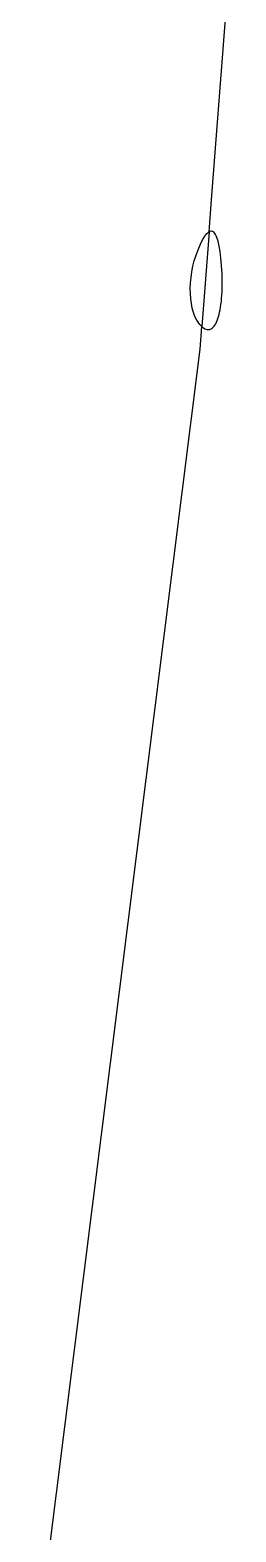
# Model space of a CAD drawing. Extents: x 70.3 to 133.4, y -81.7 to -32.
# Drawn here: x 76.0227 to 76.0639, y -65.6899 to -65.3899 of the extents above; entities that cross this region are included whole.
import ezdxf

# ---------------------------------------------------------------- set-up
doc = ezdxf.new("R2010")
doc.units = 0
doc.layers.add('BLACK', color=7, linetype='CONTINUOUS')

msp = doc.modelspace()

# ---------------------------------------------------------------- linework, layer by layer
at = {"layer": 'BLACK', "linetype": 'CONTINUOUS'}
for p, q in [((76.059009, -65.423837), (76.063893, -65.360359)), ((76.058516, -65.430238), (76.059009, -65.423837)), ((76.056301, -65.433823), (76.056768, -65.432732)), ((76.056768, -65.432732), (76.057219, -65.431832)), ((76.058516, -65.430238), (76.05706, -65.449159)), ((76.057219, -65.431832), (76.057652, -65.431122)), ((76.057652, -65.431122), (76.057861, -65.430838)), ((76.057861, -65.430838), (76.058065, -65.430601)), ((76.058065, -65.430601), (76.058265, -65.430411)), ((76.058265, -65.430411), (76.058459, -65.430267)), ((76.058459, -65.430267), (76.058516, -65.430238)), ((76.058648, -65.43017), (76.058516, -65.430238)), ((76.058831, -65.43012), (76.058648, -65.43017)), ((76.059009, -65.430115), (76.058831, -65.43012)), ((76.05918, -65.430157), (76.059009, -65.430115)), ((76.059346, -65.430245), (76.05918, -65.430157)), ((76.059506, -65.430379), (76.059346, -65.430245)), ((76.059659, -65.430558), (76.059506, -65.430379)), ((76.059806, -65.430783), (76.059659, -65.430558)), ((76.059946, -65.431053), (76.059806, -65.430783)), ((76.06008, -65.431368), (76.059946, -65.431053)), ((76.060325, -65.432134), (76.06008, -65.431368)), ((76.060542, -65.433078), (76.060325, -65.432134)), ((76.060729, -65.4342), (76.060542, -65.433078)), ((76.055281, -65.437129), (76.055561, -65.436014)), ((76.055561, -65.436014), (76.055901, -65.434909)), ((76.055901, -65.434909), (76.056301, -65.433823)), ((76.060885, -65.435498), (76.060729, -65.4342)), ((76.061007, -65.436971), (76.060885, -65.435498)), ((76.054899, -65.439359), (76.055061, -65.438246)), ((76.055061, -65.438246), (76.055281, -65.437129)), ((76.061096, -65.438619), (76.061007, -65.436971)), ((76.061122, -65.439392), (76.061096, -65.438619)), ((76.054752, -65.441538), (76.054796, -65.440459)), ((76.054765, -65.442589), (76.054752, -65.441538)), ((76.054796, -65.440459), (76.054899, -65.439359)), ((76.061101, -65.442257), (76.061124, -65.441577)), ((76.061135, -65.440144), (76.061122, -65.439392)), ((76.061124, -65.441577), (76.061136, -65.440872)), ((76.061136, -65.440872), (76.061135, -65.440144)), ((76.054837, -65.443604), (76.054765, -65.442589)), ((76.054966, -65.444574), (76.054837, -65.443604)), ((76.055152, -65.445493), (76.054966, -65.444574)), ((76.060813, -65.445274), (76.060893, -65.444724)), ((76.060893, -65.444724), (76.060961, -65.444147)), ((76.060961, -65.444147), (76.061019, -65.443543)), ((76.061019, -65.443543), (76.061066, -65.442913)), ((76.061066, -65.442913), (76.061101, -65.442257)), ((76.055394, -65.446352), (76.055152, -65.445493)), ((76.055694, -65.447144), (76.055394, -65.446352)), ((76.056049, -65.447861), (76.055694, -65.447144)), ((76.05646, -65.448494), (76.056049, -65.447861)), ((76.059984, -65.448292), (76.06013, -65.447954)), ((76.06013, -65.447954), (76.060267, -65.447584)), ((76.060267, -65.447584), (76.060396, -65.447183)), ((76.060396, -65.447183), (76.060515, -65.44675)), ((76.060515, -65.44675), (76.060624, -65.446287)), ((76.060624, -65.446287), (76.060724, -65.445795)), ((76.060724, -65.445795), (76.060813, -65.445274)), ((76.056687, -65.448777), (76.05646, -65.448494)), ((76.056927, -65.449037), (76.056687, -65.448777)), ((76.056714, -65.453655), (76.05706, -65.449159)), ((76.05706, -65.449159), (76.056927, -65.449037)), ((76.05706, -65.449159), (76.057172, -65.449262)), ((76.057172, -65.449262), (76.057413, -65.449446)), ((76.057413, -65.449446), (76.057648, -65.449588)), ((76.057648, -65.449588), (76.057878, -65.449689)), ((76.057878, -65.449689), (76.058102, -65.44975)), ((76.058102, -65.44975), (76.058212, -65.449766)), ((76.058212, -65.449766), (76.058321, -65.449772)), ((76.058321, -65.449772), (76.058428, -65.449768)), ((76.058428, -65.449768), (76.058534, -65.449754)), ((76.058534, -65.449754), (76.058638, -65.449731)), ((76.058638, -65.449731), (76.05874, -65.449698)), ((76.05874, -65.449698), (76.05894, -65.449605)), ((76.05894, -65.449605), (76.059132, -65.449474)), ((76.059132, -65.449474), (76.059318, -65.449308)), ((76.059318, -65.449308), (76.059496, -65.449106)), ((76.059496, -65.449106), (76.059667, -65.448868)), ((76.059667, -65.448868), (76.05983, -65.448597)), ((76.05983, -65.448597), (76.059984, -65.448292)), ((76.022705, -65.724396), (76.056714, -65.453655))]:
    msp.add_line(p, q, dxfattribs=at)

doc.saveas('drawing.dxf')
